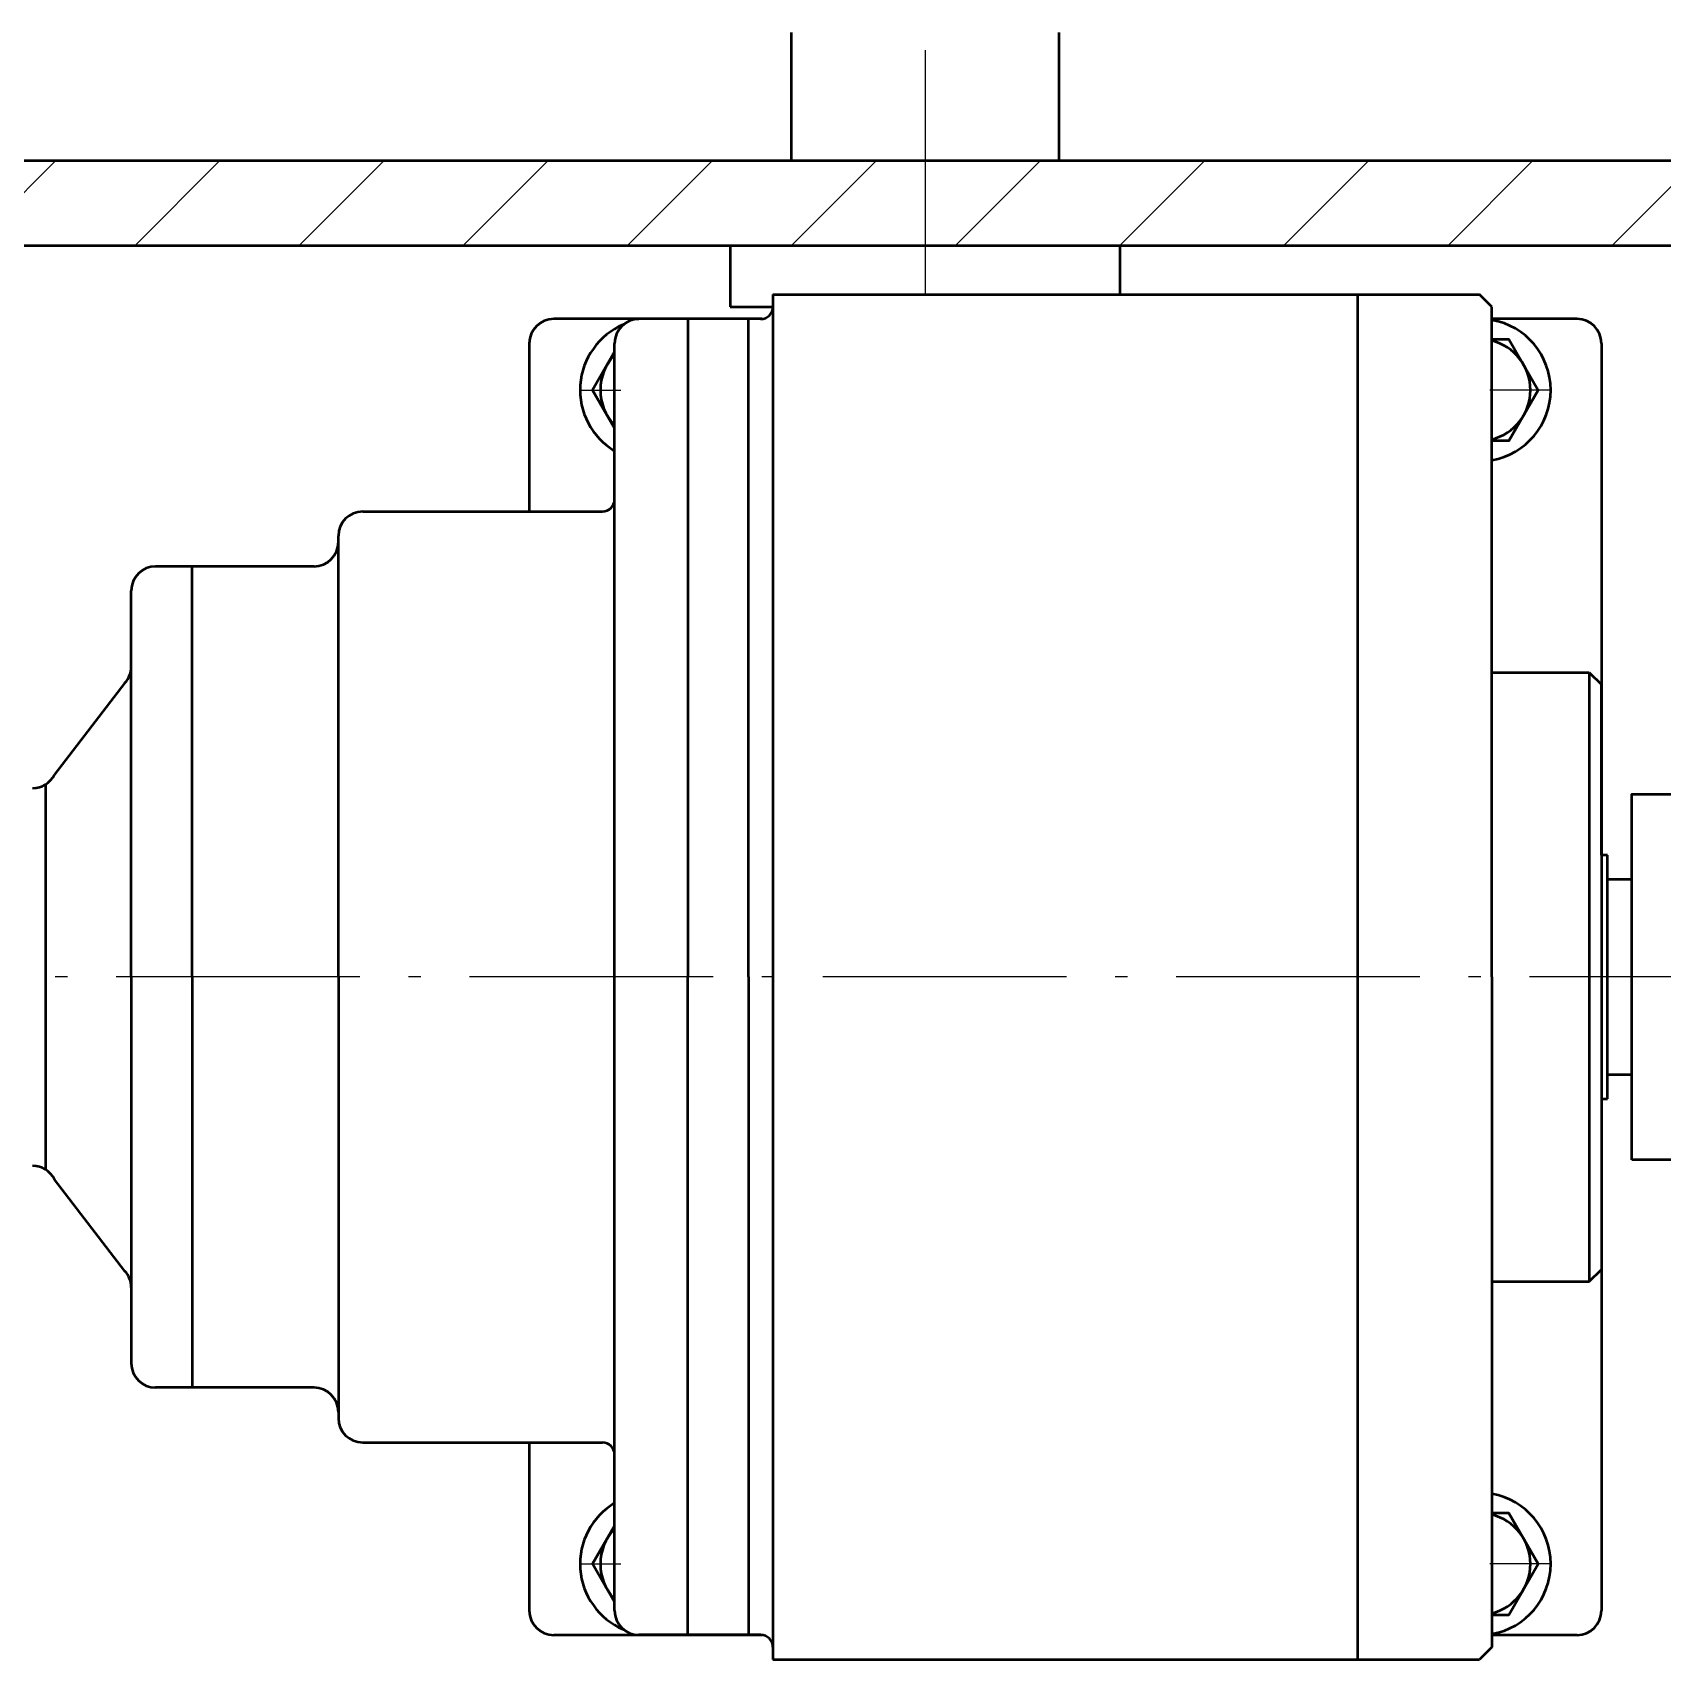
# Model space of a CAD drawing. Header units: millimetres. Extents: x -1896 to -707, y -189 to 652.
# Drawn here: x -1612.7 to -1545.8, y 79.5 to 146.3 of the extents above; entities that cross this region are included whole.
import ezdxf

# ---------------------------------------------------------------- set-up
doc = ezdxf.new("R2010")
doc.units = ezdxf.units.MM
doc.header["$LTSCALE"] = 10
doc.linetypes.add('CENTER', pattern=[1.45, 1, -0.2, 0.05, -0.2])
doc.layers.add('1轮廓实线层', color=7, linetype='Continuous', lineweight=50)
doc.layers.add('3中心线层', color=1, linetype='CENTER')
doc.layers.add('5剖面线层', color=2, linetype='Continuous')

msp = doc.modelspace()

# ---------------------------------------------------------------- hatches: boundary and pattern name
at = {"layer": '5剖面线层'}
h = msp.add_hatch(dxfattribs=at)
h.set_pattern_fill('ANSI31', color=256, scale=1.5, style=0)
h.set_pattern_definition([(45, (-1751.829, 277.0675), (-3.3676, 3.3676), [])])
edge = h.paths.add_edge_path(flags=0)
edge.add_line((-1681.8015, 140.7727), (-1681.8015, 137.7727))
edge.add_arc((-1681.5515, 137.7727), 0.25, 180, 270)
edge.add_line((-1681.5515, 137.5227), (-1527.5515, 137.5227))
edge.add_arc((-1527.5515, 137.7727), 0.25, 270, 360)
edge.add_line((-1527.3015, 137.7727), (-1527.3015, 140.7727))
edge.add_arc((-1527.5515, 140.7727), 0.25, 0, 90)
edge.add_line((-1527.5515, 141.0227), (-1681.5515, 141.0227))
edge.add_arc((-1681.5515, 140.7727), 0.25, 90, 180)

# ---------------------------------------------------------------- linework, layer by layer
at = {"layer": '1轮廓实线层'}
for p, q in [((-1581.5515, 146.2727), (-1581.5515, 141.0227)), ((-1570.5515, 141.0227), (-1570.5515, 146.2727)), ((-1681.5515, 141.0227), (-1527.5515, 141.0227)), ((-1527.5515, 137.5227), (-1681.5515, 137.5227)), ((-1584.0515, 137.5227), (-1584.0516, 135.02)), ((-1568.0515, 135.5213), (-1568.0515, 137.5227)), ((-1582.3012, 135.5213), (-1553.3015, 135.5213)), ((-1582.3012, 135.5213), (-1582.3012, 79.7749)), ((-1558.3015, 79.5228), (-1558.3015, 135.5228)), ((-1552.8015, 135.0213), (-1553.3015, 135.5213)), ((-1582.7473, 134.5228), (-1591.3012, 134.5228)), ((-1585.8012, 134.5198), (-1585.8012, 107.5228)), ((-1584.0516, 135.02), (-1582.3012, 135.0198)), ((-1583.3012, 107.5228), (-1583.3012, 134.5198)), ((-1552.8015, 107.5228), (-1552.8015, 135.0213)), ((-1549.3015, 134.5228), (-1552.8015, 134.5228)), ((-1592.3012, 133.5228), (-1592.3012, 126.6233)), ((-1588.8012, 133.1747), (-1589.7069, 131.6061)), ((-1588.8012, 87.9218), (-1588.8012, 133.5198)), ((-1548.3015, 133.5228), (-1548.3015, 81.5228)), ((-1589.7069, 131.6061), (-1588.8012, 130.0375)), ((-1599.1347, 126.6223), (-1589.8119, 126.6236)), ((-1589.8119, 126.6236), (-1589.3012, 126.6237)), ((-1600.1347, 107.5228), (-1600.1347, 125.6223)), ((-1601.1347, 124.3723), (-1607.6347, 124.3723)), ((-1606.1347, 107.5228), (-1606.1347, 124.3723)), ((-1608.6347, 107.5228), (-1608.6347, 123.3723)), ((-1552.8015, 120.0228), (-1548.8015, 120.0228)), ((-1548.8015, 120.0228), (-1548.3015, 119.5228)), ((-1548.8015, 120.0228), (-1548.8015, 95.0228)), ((-1608.8936, 119.5923), (-1611.7887, 115.8293)), ((-1548.3015, 112.5228), (-1548.3015, 119.5228)), ((-1612.1575, 115.4236), (-1612.1575, 99.622)), ((-1548.0516, 112.5228), (-1548.3015, 112.5228)), ((-1548.0516, 102.5228), (-1548.0516, 112.5228)), ((-1547.0516, 111.5228), (-1548.0516, 111.5228)), ((-1608.6347, 107.5228), (-1608.6347, 91.6733)), ((-1606.1347, 107.5228), (-1606.1347, 90.6733)), ((-1600.1347, 107.5228), (-1600.1347, 89.4233)), ((-1585.8012, 80.5257), (-1585.8012, 107.5228)), ((-1583.3012, 107.5228), (-1583.3012, 80.5257)), ((-1552.8015, 107.5228), (-1552.8015, 80.0242)), ((-1548.0516, 103.5228), (-1547.0516, 103.5228)), ((-1548.3015, 102.5228), (-1548.3015, 95.5228)), ((-1548.3015, 102.5228), (-1548.0516, 102.5228)), ((-1608.8936, 95.4532), (-1611.7887, 99.2162)), ((-1552.8015, 95.0228), (-1548.8015, 95.0228)), ((-1548.8015, 95.0228), (-1548.3015, 95.5228)), ((-1601.1347, 90.6733), (-1607.6347, 90.6733)), ((-1599.1347, 88.4233), (-1589.8119, 88.4219)), ((-1592.3012, 88.4223), (-1592.3012, 81.5228)), ((-1589.8119, 88.4219), (-1589.3012, 88.4218)), ((-1588.8012, 81.5257), (-1588.8012, 87.9218)), ((-1589.7069, 83.4394), (-1588.8012, 85.008)), ((-1588.8012, 81.8708), (-1589.7069, 83.4394)), ((-1582.7473, 80.5228), (-1591.3012, 80.5228)), ((-1582.8014, 80.5257), (-1587.8012, 80.5257)), ((-1583.3012, 80.5257), (-1583.3012, 80.5228)), ((-1549.3015, 80.5228), (-1552.8015, 80.5228)), ((-1549.3015, 80.5228), (-1552.8015, 80.5228)), ((-1582.3012, 80.0257), (-1582.3012, 79.5242)), ((-1582.3012, 80.0257), (-1582.3012, 79.5242)), ((-1552.8015, 80.0242), (-1553.3015, 79.5242)), ((-1552.8015, 80.0242), (-1553.3015, 79.5242)), ((-1582.3012, 79.5242), (-1553.3015, 79.5242))]:
    msp.add_line(p, q, dxfattribs=at)
for points in [[(-1552.8015, 133.6894), (-1552.0987, 133.6894), (-1550.8959, 131.6061), (-1552.0987, 129.5228), (-1552.8015, 129.5228)], [(-1547.0516, 100.0228), (-1547.0516, 115.0228), (-1544.5516, 115.0228)], [(-1544.5516, 100.0228), (-1547.0516, 100.0228)], [(-1552.8015, 81.3561), (-1552.0987, 81.3561), (-1550.8959, 83.4394), (-1552.0987, 85.5228), (-1552.8015, 85.5228)]]:
    msp.add_lwpolyline(points, dxfattribs=at)
for centre, radius, start, end in [((-1591.3012, 133.5228), 1, 90, 180), ((-1587.8012, 133.5198), 1, 90, 180), ((-1582.8012, 135.0198), 0.5, 269.975573, 360), ((-1553.3015, 131.6061), 2.9167, 279.87089, 80.12911), ((-1549.3015, 133.5228), 1, 0, 90), ((-1587.3012, 131.6061), 2.9167, 112.874149, 239.050277), ((-1553.3015, 131.6061), 2.0833, 283.88654, 76.11346), ((-1587.3012, 131.6061), 2.0833, 136.05448, 223.94552), ((-1589.3012, 127.1237), 0.5, 270.00817, 0), ((-1599.1347, 125.6223), 1, 90, 180), ((-1601.1347, 125.3723), 1, 270, 0), ((-1607.6347, 123.3723), 1, 90, 180), ((-1609.6347, 120.2637), 1, 317.828788, 0), ((-1612.6848, 116.2733), 1, 270, 333.646731), ((-1612.6848, 98.7723), 1, 26.353269, 90), ((-1609.6347, 94.7818), 1, 360, 42.171212), ((-1607.6347, 91.6733), 1, 180, 270), ((-1601.1347, 89.6733), 1, 0, 90), ((-1599.1347, 89.4233), 1, 180, 270), ((-1589.3012, 87.9218), 0.5, 0, 89.99183), ((-1553.3015, 83.4394), 2.9167, 279.87089, 80.12911), ((-1587.3012, 83.4394), 2.9167, 120.949723, 247.125851), ((-1553.3015, 83.4394), 2.0833, 283.88654, 76.11346), ((-1587.3012, 83.4394), 2.0833, 136.05448, 223.94552), ((-1591.3012, 81.5228), 1, 180, 270), ((-1587.8012, 81.5257), 1, 180, 270), ((-1587.8012, 81.5257), 1, 180, 270), ((-1549.3015, 81.5228), 1, 270, 0), ((-1582.8012, 80.0257), 0.5, 0, 90.024427)]:
    msp.add_arc(centre, radius, start, end, dxfattribs=at)
at = {"layer": '3中心线层'}
for p, q in [((-1576.0515, 189.0519), (-1576.0515, 135.5213)), ((-1541.2568, 107.5228), (-1677.6873, 107.5228))]:
    msp.add_line(p, q, dxfattribs=at)
at = {"layer": '3中心线层', "ltscale": 0.5}
for p, q in [((-1590.2179, 131.6061), (-1588.5512, 131.6061)), ((-1550.3848, 131.6061), (-1552.8848, 131.6061)), ((-1590.2179, 83.4394), (-1588.5512, 83.4394)), ((-1550.3848, 83.4394), (-1552.8848, 83.4394))]:
    msp.add_line(p, q, dxfattribs=at)

doc.saveas('drawing.dxf')
